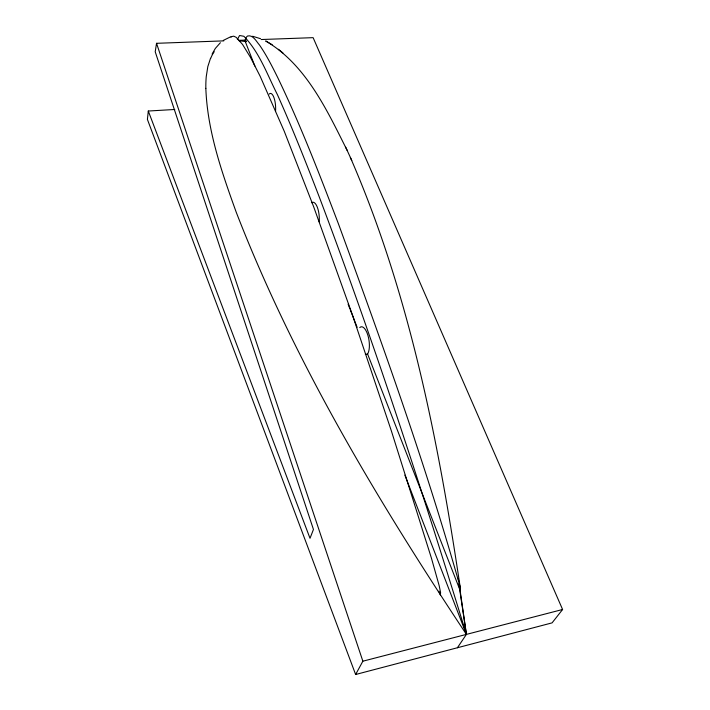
<?xml version="1.0" encoding="UTF-8"?>
<svg xmlns="http://www.w3.org/2000/svg" width="710" height="710" viewBox="0 0 710 710"><rect width="100%" height="100%" fill="white"/><g stroke="black" fill="none" stroke-linecap="round" stroke-linejoin="round"><path stroke-width="1.06" d="M174.775 109.473L148.301 111.026L147.405 119.413L355.63 674.5L552.078 622.865L562.595 609.5L313.119 37.657L261.262 39.529M223.801 40.878L156.537 43.31L155.215 51.794L313.447 529.456L310.013 538.295L148.301 111.026M210.515 58.291L207.826 66.598L206.246 76.627A221.768 148.328 22.9 0 0 205.847 88.359M212.121 54.04L215.334 48.431L220.393 42.706M237.353 39.591L239.563 35.5L243.894 36.29C259.665 52.549 267.253 74.719 277.379 94.563C292.316 128.004 305.824 162.057 318.985 196.235C373.531 340.401 421.101 487.104 466.408 634.394L457.4 647.751M355.63 674.5L362.863 661.196L562.595 609.5M223.295 40.408L230.794 36.725M365.348 354.352L367.594 354.015L460.098 590.329L466.408 634.394C377.827 500.772 294.348 362.162 236.244 212.263C221.813 172.299 207.418 131.19 205.838 88.359M238.862 40.337L245.855 40.088M239.013 40.692L246.334 41.668M252.653 36.245L260.57 38.722M272.152 44.721L265.673 40.976C306.081 64.716 326.973 110.254 347.146 150.36M278.4 49.274L282.917 52.922M350.332 157.38C409.572 293.523 438.239 440.697 460.133 586.833L460.098 590.329L459.042 583.389M345.699 147.218L351.778 160.513M245.012 40.887L254.863 66.048M348.113 304.244L349.968 308.992M350.341 309.942L357.13 327.283M404.869 475.123L466.408 634.394L458.944 584.472M438.931 591.164L440.422 595.087L440.573 592.522L439.197 585.741L431.405 558.087L391.441 431.13L352.346 314.681L313.714 206.912L284.311 131.403L260.1 76.156L250.435 57.288L242.545 44.437L236.217 37.364L233.723 36.183L231.815 36.565A16.436 4.97 86.7 0 0 231.034 37.275M156.537 43.31L362.863 661.196M460.133 586.833C425.565 463.949 382.237 343.551 338.377 223.694C319.571 174.411 300.596 125.084 277.69 77.523C272.161 66.385 266.534 55.22 259.452 44.97C256.408 41.615 253.062 34.524 247.577 36.015A16.348 5.147 86.9 0 0 244.977 40.781M458.278 578.481L458.731 581.428M245.012 40.852A33.556 22.303 15.9 0 1 246.246 41.065M210.728 58.353A62.276 41.704 16.9 0 1 214.207 51.732M359.757 327.594A14.564 5.716 81.7 0 1 367.94 335.457A14.564 5.716 81.7 0 1 367.594 354.015M269.214 94.048A12.913 4.295 86.2 0 1 273.971 97.669A12.913 4.295 86.2 0 1 275.524 111.594M311.69 202.776A13.614 4.952 84.4 0 1 317.272 207.08A13.614 4.952 84.4 0 1 319.18 221.804"/></g></svg>
